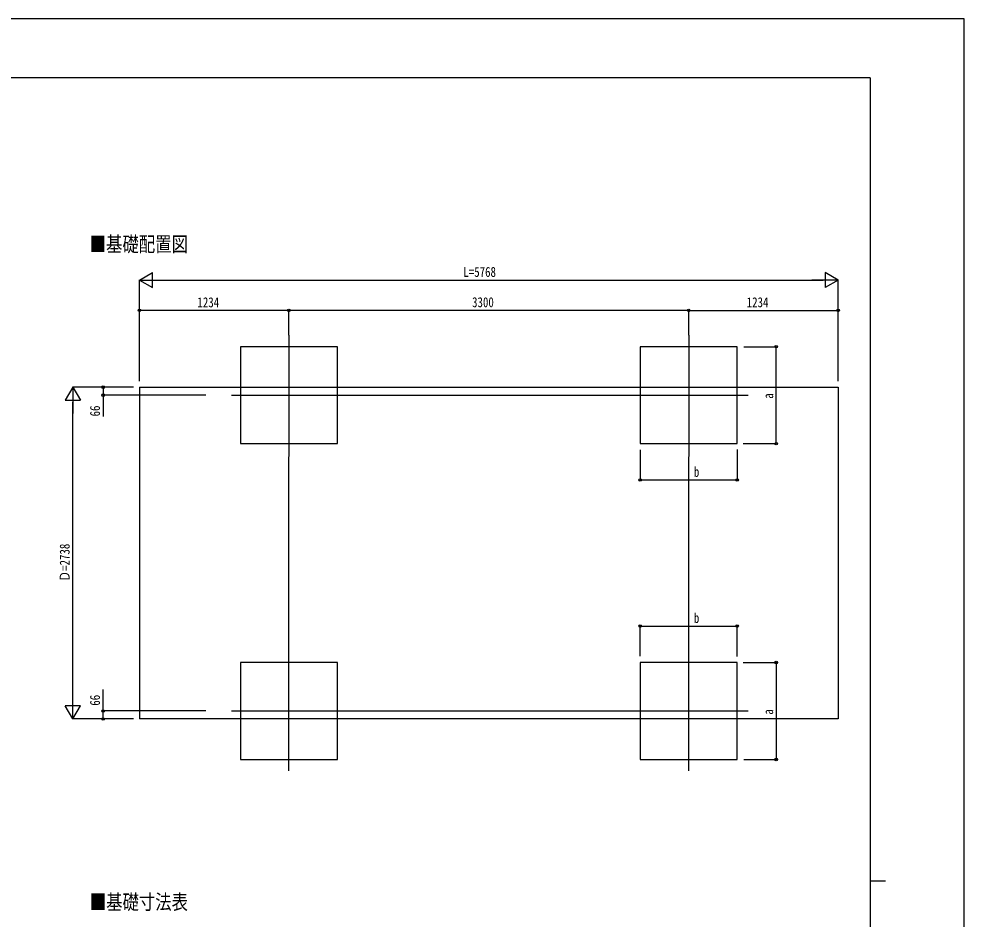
# Model space of a CAD drawing. Units: millimetres, scale not verified. Extents: x -10512 to 10512, y -7425 to 7425.
# Drawn here: x 2710 to 10512, y -3 to 7425 of the extents above; entities that cross this region are included whole.
import ezdxf
from ezdxf.enums import TextEntityAlignment as Align

# ---------------------------------------------------------------- set-up
doc = ezdxf.new("R2010")
doc.units = ezdxf.units.MM
doc.header["$LTSCALE"] = 30
for name, color, linetype in [('0-2_USER1', 3, 'Continuous'), ('0-3_YKK_12', 2, 'Continuous'), ('0-5_YKK_A1', 4, 'Continuous'), ('0-6_YKK_D', 6, 'Continuous'), ('0-7_YKK_ZWAK', 7, 'Continuous')]:
    doc.layers.add(name, color=color, linetype=linetype)
doc.styles.add('ＭＳ ゴシック', font='')
doc.styles.get('ＭＳ ゴシック').set_extended_font_data('MS Gothic')

msp = doc.modelspace()

# ---------------------------------------------------------------- linework, layer by layer
at = {"layer": '0-3_YKK_12'}
for p, q in [((4938.96, 4814.44), (4938.96, 3812.91)), ((8238.96, 4814.44), (8238.96, 3812.91)), ((4464.92, 4320.41), (8728.82, 4320.41)), ((4938.96, 1220.41), (4938.96, 2221.94)), ((8238.96, 1220.41), (8238.96, 2221.94)), ((4464.92, 1714.44), (8728.82, 1714.44))]:
    msp.add_line(p, q, dxfattribs=at)
at = {"layer": '0-5_YKK_A1'}
for p, q in [((3704.96, 4386.43), (9472.96, 4386.43)), ((3704.96, 4386.43), (3704.96, 1648.43)), ((9472.96, 4386.43), (9472.96, 1648.43)), ((9472.96, 1648.43), (3704.96, 1648.43))]:
    msp.add_line(p, q, dxfattribs=at)
for points in [[(4538.96, 3920.41), (5338.96, 3920.41), (5338.96, 4720.41), (4538.96, 4720.41)], [(7838.96, 3920.41), (8638.96, 3920.41), (8638.96, 4720.41), (7838.96, 4720.41)], [(4538.96, 1314.44), (5338.96, 1314.44), (5338.96, 2114.44), (4538.96, 2114.44)], [(7838.96, 1314.44), (8638.96, 1314.44), (8638.96, 2114.44), (7838.96, 2114.44)]]:
    msp.add_lwpolyline(points, close=True, dxfattribs=at)
at = {"layer": '0-6_YKK_D'}
for p, q in [((3704.96, 5270.41), (3813.22, 5332.91)), ((3813.22, 5207.91), (3813.22, 5332.91)), ((9472.96, 5270.41), (9364.71, 5332.91)), ((9364.71, 5332.91), (9364.71, 5207.91)), ((3704.96, 4435.43), (3704.96, 5271.41)), ((3704.96, 5270.41), (3813.22, 5207.91)), ((3704.96, 5270.41), (3921.47, 5270.41)), ((3829.96, 5270.41), (9347.96, 5270.41)), ((9472.96, 5270.41), (9256.46, 5270.41)), ((9472.96, 5270.41), (9364.71, 5207.91)), ((9472.96, 4435.43), (9472.96, 5271.41)), ((3704.96, 4610.43), (3704.96, 5020.86)), ((4938.96, 5019.86), (3704.96, 5019.86)), ((4938.96, 4815.44), (4938.96, 5021.41)), ((4938.96, 4814.89), (4938.96, 5020.86)), ((4938.96, 5020.41), (8238.96, 5020.41)), ((8238.96, 4815.44), (8238.96, 5021.41)), ((8238.96, 4814.89), (8238.96, 5020.86)), ((8238.96, 5019.86), (9472.96, 5019.86)), ((9472.96, 4610.43), (9472.96, 5020.86)), ((8694.78, 4720.41), (8963.19, 4720.41)), ((8962.19, 3920.41), (8962.19, 4720.41)), ((3154.96, 4386.43), (3092.46, 4278.17)), ((3654.96, 4386.43), (3153.96, 4386.43)), ((3154.96, 4386.43), (3217.46, 4278.17)), ((3154.96, 4386.43), (3154.96, 4169.92)), ((3654.96, 4386.43), (3403.96, 4386.43)), ((4253.48, 4320.41), (3403.96, 4320.41)), ((3092.46, 4278.17), (3217.46, 4278.17)), ((3154.96, 1773.43), (3154.96, 4261.43)), ((8688.96, 3920.41), (8963.19, 3920.41)), ((7838.96, 3868.17), (7838.96, 3619.41)), ((8638.96, 3871.87), (8638.96, 3619.41)), ((4938.96, 2223), (4938.96, 3812.85)), ((8238.96, 2223), (8238.96, 3812.85)), ((7838.96, 3620.41), (8638.96, 3620.41)), ((7838.96, 2167.23), (7838.96, 2415.99)), ((7838.96, 2414.99), (8638.96, 2414.99)), ((8638.96, 2163.53), (8638.96, 2415.99)), ((8688.96, 2114.44), (8963.19, 2114.44)), ((8962.19, 2114.44), (8962.19, 1314.44)), ((3154.96, 1648.43), (3154.96, 1864.93)), ((3154.96, 1648.43), (3092.46, 1756.68)), ((3217.46, 1756.68), (3092.46, 1756.68)), ((3154.96, 1648.43), (3217.46, 1756.68)), ((3654.96, 1648.43), (3153.96, 1648.43)), ((4253.48, 1714.44), (3403.96, 1714.44)), ((3654.96, 1648.43), (3403.96, 1648.43)), ((8694.78, 1314.44), (8963.19, 1314.44))]:
    msp.add_line(p, q, dxfattribs=at)
for points in [[(3404.96, 4386.43), (3404.96, 4320.41), (3404.96, 4143.91)], [(3404.96, 1648.43), (3404.96, 1714.44), (3404.96, 1890.94)]]:
    msp.add_lwpolyline(points, dxfattribs=at)
for centre in [(3704.96, 5019.86), (4938.96, 5020.41), (4938.96, 5019.86), (8238.96, 5020.41), (8238.96, 5019.86), (9472.96, 5019.86), (8962.19, 4720.41), (3404.96, 4386.43), (3404.96, 4320.41), (8962.19, 3920.41), (7838.96, 3620.41), (8638.96, 3620.41), (7838.96, 2414.99), (8638.96, 2414.99), (8962.19, 2114.44), (3404.96, 1714.44), (3404.96, 1648.43), (8962.19, 1314.44)]:
    msp.add_circle(centre, 10.62, dxfattribs=at)
at = {"layer": '0-7_YKK_ZWAK'}
for p, q in [((9737.55, 6937.5), (-9762.45, 6937.5)), ((9737.55, 6937.5), (9737.55, -6312.5)), ((9737.55, 312.5), (9862.55, 312.5))]:
    msp.add_line(p, q, dxfattribs=at)
msp.add_lwpolyline([(-10512.5, -7425), (10512.5, -7425), (10512.5, 7425), (-10512.5, 7425)], close=True, dxfattribs=at)

# ---------------------------------------------------------------- texts
at = {"layer": '0-2_USER1', "style": 'ＭＳ ゴシック', "width": 0.8}
for s, p in [('■基礎配置図', (3294.73, 5467.41)), ('■基礎寸法表', (3295.45, 39.68))]:
    msp.add_text(s, height=123.8, dxfattribs=at).set_placement(p, align=Align.BOTTOM_LEFT)
at = {"layer": '0-6_YKK_D', "style": 'ＭＳ ゴシック', "width": 0.8}
for s, p in [('L=5768', (6378.96, 5271.41)), ('1234', (4183.96, 5020.86)), ('3300', (6450.96, 5021.41)), ('1234', (8717.96, 5020.86)), ('b', (8281.63, 3621.41)), ('b', (8281.63, 2415.99))]:
    msp.add_text(s, height=82.48, dxfattribs=at).set_placement(p, align=Align.BOTTOM_LEFT)
for s, p in [('a', (8961.19, 4290.41)), ('66', (3403.96, 4144.91)), ('Ｄ=2738', (3153.96, 2780.43)), ('66', (3403.96, 1757.94)), ('a', (8961.19, 1684.44))]:
    msp.add_text(s, height=82.48, rotation=90, dxfattribs=at).set_placement(p, align=Align.BOTTOM_LEFT)

doc.saveas('drawing.dxf')
